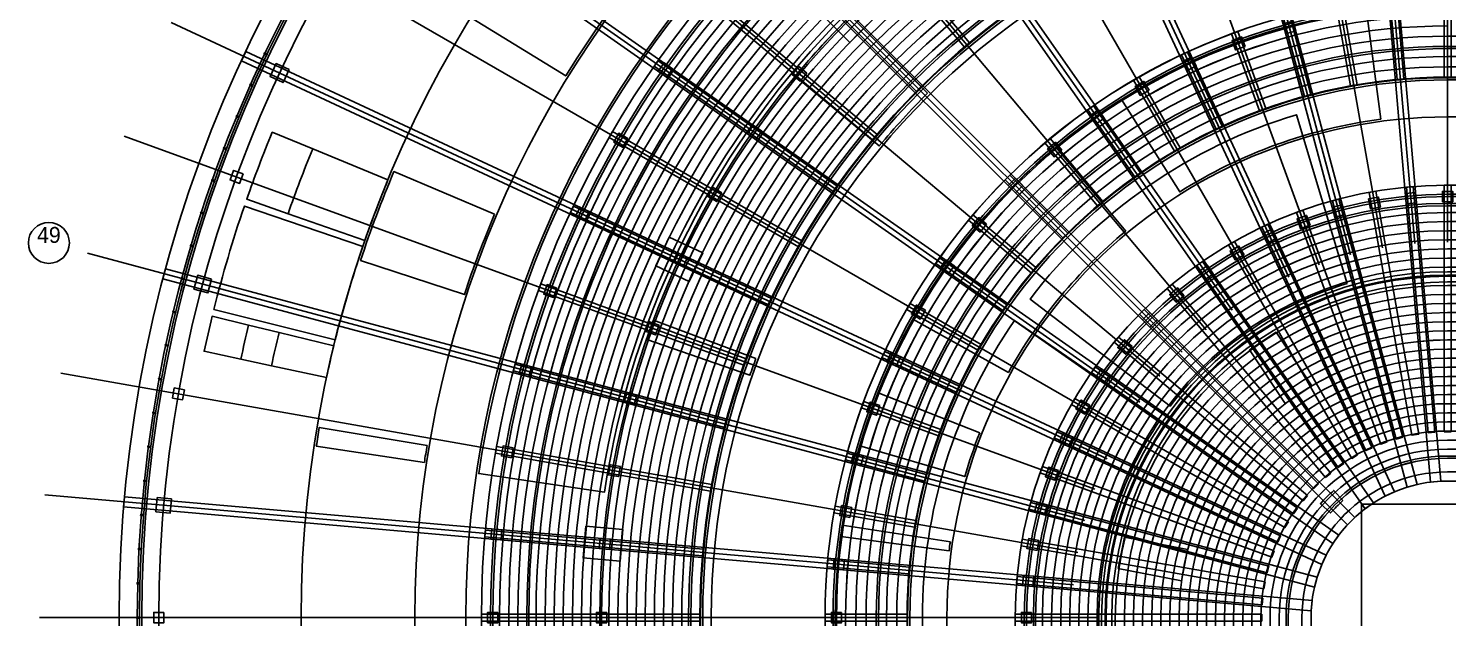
# Model space of a CAD drawing. Extents: x -180904 to 227412, y -304894 to 186390.
# Drawn here: x -176568 to -51864, y 25384 to 77166 of the extents above; entities that cross this region are included whole.
import ezdxf
from ezdxf.enums import TextEntityAlignment as Align

# ---------------------------------------------------------------- set-up
doc = ezdxf.new("R2010")
doc.units = 0
for name, color, linetype in [('01_SURFACE', 3, 'CONTINUOUS'), ('02_FRONT_ROW_LINE', 8, 'CONTINUOUS'), ('02_ROW_LINES', 8, 'CONTINUOUS'), ('02_TIER_EDGES', 8, 'CONTINUOUS'), ('05_LEVELS', 40, 'CONTINUOUS'), ('06_FLOOR_PLATES', 9, 'CONTINUOUS'), ('06_PROGRAM_CLUB_LOUNGE', 9, 'CONTINUOUS'), ('06_PROGRAM_CONCESSIONS', 9, 'CONTINUOUS'), ('06_PROGRAM_FIRST_AID', 9, 'CONTINUOUS'), ('06_PROGRAM_RETAIL', 9, 'CONTINUOUS'), ('06_PROGRAM_TOILETS', 9, 'CONTINUOUS'), ('07_CORES', 6, 'CONTINUOUS'), ('07_VOMITORIES', 6, 'CONTINUOUS'), ('08_COLUMNS', 8, 'CONTINUOUS'), ('08_GRID', 8, 'CONTINUOUS'), ('08_RAKERS', 8, 'CONTINUOUS'), ('09_DECK', 254, 'CONTINUOUS'), ('09_PRIMARY_FRAMES', 254, 'CONTINUOUS'), ('10_BANDS', 252, 'CONTINUOUS'), ('10_MULLIONS', 252, 'CONTINUOUS'), ('10_SKIN', 252, 'CONTINUOUS'), ('11_AIR_HANDLING', 4, 'CONTINUOUS'), ('11_DUCT_ZONES', 4, 'CONTINUOUS'), ('11_RISERS', 4, 'CONTINUOUS'), ('12_CABLE_TRAYS', 30, 'CONTINUOUS'), ('12_RISERS', 30, 'CONTINUOUS'), ('12_ROOMS', 30, 'CONTINUOUS'), ('13_RISERS', 150, 'CONTINUOUS'), ('14_CATWALK', 2, 'CONTINUOUS'), ('15_RIBBON_BOARDS', 130, 'CONTINUOUS'), ('15_SPEAKERS', 130, 'CONTINUOUS'), ('16_SERVICE_CORRIDOR', 33, 'CONTINUOUS'), ('16_STORAGE', 33, 'CONTINUOUS'), ('16_WASTE', 33, 'CONTINUOUS')]:
    doc.layers.add(name, color=color, linetype=linetype)

msp = doc.modelspace()

# ---------------------------------------------------------------- linework, layer by layer
at = {"layer": '01_SURFACE'}
msp.add_lwpolyline([(-59436, -35356.8), (59436, -35356.8), (59436, 35356.8), (-59436, 35356.8)], close=True, dxfattribs=at)
at = {"layer": '02_FRONT_ROW_LINE'}
msp.add_lwpolyline([(65864, -25384), (65864, 25384, 0.414), (51864, 39384), (-51864, 39384, 0.414), (-65864, 25384), (-65864, -25384, 0.414), (-51864, -39384), (51864, -39384, 0.414)], format="xyb", close=True, dxfattribs=at)
at = {"layer": '02_ROW_LINES'}
for p, q in [((51864, 76484), (-51864, 76484)), ((51864, 75584), (-51864, 75584)), ((51864, 74684), (-51864, 74684)), ((51864, 73784), (-51864, 73784)), ((51864, 72884), (-51864, 72884)), ((51864, 62584), (-51864, 62584)), ((51864, 61784), (-51864, 61784)), ((51864, 60984), (-51864, 60984)), ((51864, 60184), (-51864, 60184)), ((51864, 59384), (-51864, 59384)), ((51864, 58584), (-51864, 58584)), ((51864, 57784), (-51864, 57784)), ((51864, 56984), (-51864, 56984)), ((51864, 56184), (-51864, 56184)), ((51864, 55384), (-51864, 55384)), ((51864, 54584), (-51864, 54584)), ((51864, 53784), (-51864, 53784)), ((51864, 52984), (-51864, 52984)), ((51864, 52184), (-51864, 52184)), ((51864, 51384), (-51864, 51384)), ((51864, 50584), (-51864, 50584)), ((51864, 49784), (-51864, 49784)), ((51864, 48984), (-51864, 48984)), ((51864, 48184), (-51864, 48184)), ((51864, 47384), (-51864, 47384)), ((51864, 46584), (-51864, 46584)), ((51864, 45784), (-51864, 45784)), ((51864, 44984), (-51864, 44984)), ((51864, 44184), (-51864, 44184)), ((51864, 43384), (-51864, 43384)), ((51864, 42584), (-51864, 42584)), ((51864, 41784), (-51864, 41784)), ((51864, 40984), (-51864, 40984)), ((51864, 40184), (-51864, 40184)), ((51864, 39384), (-51864, 39384)), ((-135964, 25384), (-135964, -25384)), ((-135164, 25384), (-135164, -25384)), ((-134364, 25384), (-134364, -25384)), ((-133564, 25384), (-133564, -25384)), ((-132764, 25384), (-132764, -25384)), ((-131964, 25384), (-131964, -25384)), ((-131164, 25384), (-131164, -25384)), ((-130364, 25384), (-130364, -25384)), ((-129564, 25384), (-129564, -25384)), ((-128764, 25384), (-128764, -25384)), ((-127964, 25384), (-127964, -25384)), ((-127164, 25384), (-127164, -25384)), ((-126364, 25384), (-126364, -25384)), ((-125564, 25384), (-125564, -25384)), ((-124764, 25384), (-124764, -25384)), ((-123964, 25384), (-123964, -25384)), ((-123164, 25384), (-123164, -25384)), ((-122364, 25384), (-122364, -25384)), ((-121564, 25384), (-121564, -25384)), ((-120764, 25384), (-120764, -25384)), ((-119964, 25384), (-119964, -25384)), ((-119164, 25384), (-119164, -25384)), ((-118364, 25384), (-118364, -25384)), ((-117564, 25384), (-117564, -25384)), ((-105664, 25384), (-105664, -25384)), ((-104764, 25384), (-104764, -25384)), ((-103864, 25384), (-103864, -25384)), ((-102964, 25384), (-102964, -25384)), ((-102064, 25384), (-102064, -25384)), ((-101164, 25384), (-101164, -25384)), ((-100264, 25384), (-100264, -25384)), ((-99364, 25384), (-99364, -25384)), ((-89064, 25384), (-89064, -25384)), ((-88264, 25384), (-88264, -25384)), ((-87464, 25384), (-87464, -25384)), ((-86664, 25384), (-86664, -25384)), ((-85864, 25384), (-85864, -25384)), ((-85064, 25384), (-85064, -25384)), ((-84264, 25384), (-84264, -25384)), ((-83464, 25384), (-83464, -25384)), ((-82664, 25384), (-82664, -25384)), ((-81864, 25384), (-81864, -25384)), ((-81064, 25384), (-81064, -25384)), ((-80264, 25384), (-80264, -25384)), ((-79464, 25384), (-79464, -25384)), ((-78664, 25384), (-78664, -25384)), ((-77864, 25384), (-77864, -25384)), ((-77064, 25384), (-77064, -25384)), ((-76264, 25384), (-76264, -25384)), ((-75464, 25384), (-75464, -25384)), ((-74664, 25384), (-74664, -25384)), ((-73864, 25384), (-73864, -25384)), ((-73064, 25384), (-73064, -25384)), ((-72264, 25384), (-72264, -25384)), ((-71464, 25384), (-71464, -25384)), ((-70664, 25384), (-70664, -25384)), ((-69864, 25384), (-69864, -25384)), ((-69064, 25384), (-69064, -25384)), ((-68264, 25384), (-68264, -25384)), ((-67464, 25384), (-67464, -25384)), ((-66664, 25384), (-66664, -25384)), ((-65864, 25384), (-65864, -25384))]:
    msp.add_line(p, q, dxfattribs=at)
for radius in [84100, 83300, 82500, 81700, 80900, 80100, 79300, 78500, 77700, 76900, 76100, 75300, 74500, 73700, 72900, 72100, 71300, 70500, 69700, 68900, 68100, 67300, 66500, 65700, 53800, 52900, 52000, 51100, 50200, 49300, 48400, 47500, 37200, 36400, 35600, 34800, 34000, 33200, 32400, 31600, 30800, 30000, 29200, 28400, 27600, 26800, 26000, 25200, 24400, 23600, 22800, 22000, 21200, 20400, 19600, 18800, 18000, 17200, 16400, 15600, 14800, 14000]:
    msp.add_arc((-51864, 25384), radius, 90, 180, dxfattribs=at)
at = {"layer": '02_TIER_EDGES'}
for p, q in [((51864, 63384), (-51864, 63384)), ((-136764, 25384), (-136764, -25384)), ((-106564, 25384), (-106564, -25384)), ((-89864, 25384), (-89864, -25384))]:
    msp.add_line(p, q, dxfattribs=at)
for radius in [84900, 54700, 38000]:
    msp.add_arc((-51864, 25384), radius, 90, 180, dxfattribs=at)
at = {"layer": '05_LEVELS'}
for points in [[(118564, -25384), (118564, 25384, 0.414), (51864, 92084), (-51864, 92084, 0.414), (-118564, 25384), (-118564, -25384, 0.414), (-51864, -92084), (51864, -92084, 0.414)], [(104764, -25384), (104764, 25384, 0.414), (51864, 78284), (-51864, 78284, 0.414), (-104764, 25384), (-104764, -25384, 0.414), (-51864, -78284), (51864, -78284, 0.414)], [(101864, -25384), (101864, 25384, 0.414), (51864, 75384), (-51864, 75384, 0.414), (-101864, 25384), (-101864, -25384, 0.414), (-51864, -75384), (51864, -75384, 0.414)], [(88064, -25384), (88064, 25384, 0.414), (51864, 61584), (-51864, 61584, 0.414), (-88064, 25384), (-88064, -25384, 0.414), (-51864, -61584), (51864, -61584, 0.414)]]:
    msp.add_lwpolyline(points, format="xyb", close=True, dxfattribs=at)
at = {"layer": '06_FLOOR_PLATES'}
for points in [[(152604, -25384), (152604, 25384, 0.414), (51864, 126124), (-51864, 126124, 0.414), (-152604, 25384), (-152604, -25384, 0.414), (-51864, -126124), (51864, -126124, 0.414)], [(138136.051, -25384), (138136.051, 25384, 0.414), (51864, 111656.051), (-51864, 111656.051, 0.414), (-138136.051, 25384), (-138136.051, -25384, 0.414), (-51864, -111656.051), (51864, -111656.051, 0.414)], [(132604, -25384), (132604, 25384, 0.414), (51864, 106124), (-51864, 106124, 0.414), (-132604, 25384), (-132604, -25384, 0.414), (-51864, -106124), (51864, -106124, 0.414)], [(106564, -25384), (106564, 25384, 0.414), (51864, 80084), (-51864, 80084, 0.414), (-106564, 25384), (-106564, -25384, 0.414), (-51864, -80084), (51864, -80084, 0.414)], [(105864, -25384), (105864, 25384, 0.414), (51864, 79384), (-51864, 79384, 0.414), (-105864, 25384), (-105864, -25384, 0.414), (-51864, -79384), (51864, -79384, 0.414)], [(85864, -25384), (85864, 25384, 0.414), (51864, 59384), (-51864, 59384, 0.414), (-85864, 25384), (-85864, -25384, 0.414), (-51864, -59384), (51864, -59384, 0.414)]]:
    msp.add_lwpolyline(points, format="xyb", close=True, dxfattribs=at)
at = {"layer": '06_PROGRAM_CLUB_LOUNGE'}
msp.add_lwpolyline([(-62879.125, 99469.606, 0.33), (-125949.606, 36399.125), (-137000.182, 38042.136, -0.33), (-64522.136, 110520.182)], format="xyb", close=True, dxfattribs=at)
at = {"layer": '06_PROGRAM_CONCESSIONS'}
for points in [[(-109613.057, 95634.48, 0.083), (-129346.176, 72992.78), (-137525.513, 78018.559, -0.083), (-115709.285, 103050.41)], [(-97570.14, 71459.577, 0.024), (-101801.18, 66836.238), (-109187.882, 72967.848, -0.024), (-104330.986, 78275.071)], [(-80149.448, 59348.297, 0.092), (-90458.162, 46927.692), (-98840.604, 51606.865, -0.092), (-86292.893, 66725.157)]]:
    msp.add_lwpolyline(points, format="xyb", close=True, dxfattribs=at)
at = {"layer": '06_PROGRAM_FIRST_AID'}
for points in [[(-141537.782, 40506.711, 0.004), (-141776.304, 39017.092), (-151267.816, 40456.258, -0.004), (-151004.115, 42103.126)], [(-95558.751, 32047.99, 0.005), (-95673.744, 31244.571), (-105188.983, 32517.456, -0.005), (-105049.013, 33495.372)]]:
    msp.add_lwpolyline(points, format="xyb", close=True, dxfattribs=at)
at = {"layer": '06_PROGRAM_RETAIL'}
for points in [[(-135607.742, 60839.173, 0.021), (-138257.304, 53779.082), (-147377.336, 56776.583, -0.021), (-144448.075, 64581.967)], [(-112638.264, 48154.57, 0.006), (-113170.417, 46680.32), (-122238.854, 49830.469, -0.006), (-121627.985, 51522.79)], [(-92973.926, 41620.195, 0.023), (-94289.364, 37782.731), (-103503.922, 40475.668, -0.023), (-101902.778, 45146.608)]]:
    msp.add_lwpolyline(points, format="xyb", close=True, dxfattribs=at)
at = {"layer": '06_PROGRAM_TOILETS'}
msp.add_lwpolyline([(-57724.571, 69193.744, 0.108), (-75396.309, 62798.843), (-80507.398, 70925.143, -0.108), (-58997.456, 78708.983)], format="xyb", close=True, dxfattribs=at)
at = {"layer": '07_CORES'}
msp.add_lwpolyline([(-147181.518, 57989.496, 0.021), (-149598.537, 49807.51), (-160270.365, 52474.362, -0.021), (-157589.426, 61549.755)], format="xyb", close=True, dxfattribs=at)
at = {"layer": '07_VOMITORIES'}
for points in [[(-102404.457, 77904.356), (-104702.554, 80202.453), (-106682.453, 78222.554), (-104384.356, 75924.457)], [(-117319.514, 57451.137), (-120265.015, 58824.646), (-121448.346, 56286.984), (-118502.846, 54913.475)], [(-63797.511, 45763.694), (-66936.483, 50461.498), (-69264.598, 48905.901), (-66125.626, 44208.098)], [(-124339.671, 33130.147), (-127577.303, 33413.403), (-127821.339, 30624.058), (-124583.707, 30340.802)], [(-74712.887, 31356.354), (-80254.323, 32458.614), (-80800.576, 29712.415), (-75259.139, 28610.155)]]:
    msp.add_lwpolyline(points, close=True, dxfattribs=at)
at = {"layer": '08_COLUMNS'}
for points in [[(-65211.448, 76936.019), (-65444.385, 77805.352), (-66313.718, 77572.415), (-66080.781, 76703.082)], [(-69653.711, 75576.541), (-69961.529, 76422.264), (-70807.252, 76114.446), (-70499.434, 75268.723)], [(-153657.07, 73546.016), (-154799.018, 74078.515), (-155331.517, 72936.568), (-154189.569, 72404.069)], [(-119964.129, 73617.572), (-120701.366, 74133.791), (-121217.584, 73396.554), (-120480.347, 72880.335)], [(-108177.769, 73224.296), (-108867.209, 73802.805), (-109445.718, 73113.365), (-108756.278, 72534.856)], [(-73960.584, 73835.068), (-74340.94, 74650.745), (-75156.617, 74270.388), (-74776.261, 73454.711)], [(-78099.289, 71724.853), (-78549.289, 72504.276), (-79328.711, 72054.276), (-78878.711, 71274.853)], [(-82038.327, 69261.956), (-82554.546, 69999.193), (-83291.782, 69482.974), (-82775.564, 68745.737)], [(-112133.035, 68134.181), (-112870.272, 68650.4), (-113386.491, 67913.163), (-112649.254, 67396.944)], [(-123908.82, 67498.711), (-124688.243, 67948.711), (-125138.243, 67169.289), (-124358.82, 66719.289)], [(-85747.72, 66465.121), (-86326.229, 67154.561), (-87015.669, 66576.052), (-86437.16, 65886.612)], [(-157698.022, 64383.314), (-158543.745, 64691.132), (-158851.563, 63845.408), (-158005.84, 63537.59)], [(-89199.238, 63355.634), (-89835.634, 63992.03), (-90472.03, 63355.634), (-89835.634, 62719.238)], [(-115629.617, 62718.711), (-116409.04, 63168.711), (-116859.04, 62389.289), (-116079.617, 61939.289)], [(-54601.255, 61834.136), (-54679.695, 62730.712), (-55576.27, 62652.271), (-55497.83, 61755.696)], [(-51414, 61934), (-51414, 62834), (-52314, 62834), (-52314, 61934)], [(-127305.207, 61059.332), (-128120.884, 61439.689), (-128501.24, 60624.012), (-127685.563, 60243.655)], [(-60889.169, 60805.058), (-61122.107, 61674.391), (-61991.44, 61441.454), (-61758.503, 60572.12)], [(-57767.677, 61456.865), (-57923.961, 62343.192), (-58810.288, 62186.909), (-58654.004, 61300.582)], [(-92366.612, 59957.16), (-93056.052, 60535.669), (-93634.561, 59846.229), (-92945.121, 59267.72)], [(-63941.975, 59883.674), (-64249.793, 60729.398), (-65095.516, 60421.58), (-64787.698, 59575.856)], [(-66902.859, 58699.728), (-67283.215, 59515.405), (-68098.892, 59135.048), (-67718.536, 58319.371)], [(-118640.904, 57019.102), (-119456.581, 57399.458), (-119836.938, 56583.781), (-119021.261, 56203.425)], [(-69749.289, 57262.229), (-70199.289, 58041.651), (-70978.711, 57591.651), (-70528.711, 56812.229)], [(-95225.737, 56295.564), (-95962.974, 56811.782), (-96479.193, 56074.546), (-95741.956, 55558.327)], [(-72459.6, 55582.117), (-72975.819, 56319.353), (-73713.056, 55803.135), (-73196.837, 55065.898)], [(-160473.851, 55138.146), (-161690.918, 55464.258), (-162017.03, 54247.191), (-160799.963, 53921.079)], [(-130127.44, 54348.443), (-130973.163, 54656.261), (-131280.982, 53810.537), (-130435.258, 53502.719)], [(-75013.167, 53672.179), (-75591.676, 54361.619), (-76281.116, 53783.11), (-75702.607, 53093.67)], [(-97754.853, 52398.711), (-98534.276, 52848.711), (-98984.276, 52069.289), (-98204.853, 51619.289)], [(-121143.979, 51078.73), (-121989.702, 51386.548), (-122297.52, 50540.825), (-121451.797, 50233.007)], [(-77390.555, 51546.951), (-78026.951, 52183.347), (-78663.347, 51546.951), (-78026.951, 50910.555)], [(-99934.711, 48296.261), (-100750.388, 48676.617), (-101130.745, 47860.94), (-100315.068, 47480.584)], [(-79573.67, 49222.607), (-80263.11, 49801.116), (-80841.619, 49111.676), (-80152.179, 48533.167)], [(-132354.042, 47417.116), (-133223.375, 47650.053), (-133456.312, 46780.72), (-132586.979, 46547.783)], [(-81545.898, 46716.837), (-82283.135, 47233.056), (-82799.353, 46495.819), (-82062.117, 45979.6)], [(-162862.325, 45412.941), (-163748.652, 45569.225), (-163904.935, 44682.898), (-163018.608, 44526.614)], [(-123119.791, 44942.806), (-123989.124, 45175.743), (-124222.061, 44306.41), (-123352.728, 44073.473)], [(-101748.723, 44019.434), (-102594.446, 44327.252), (-102902.264, 43481.529), (-102056.541, 43173.711)], [(-83292.229, 44048.711), (-84071.651, 44498.711), (-84521.651, 43719.289), (-83742.229, 43269.289)], [(-84799.371, 41238.536), (-85615.048, 41618.892), (-85995.405, 40803.215), (-85179.728, 40422.859)], [(-133968.065, 40318.104), (-134854.392, 40474.387), (-135010.676, 39588.06), (-134124.349, 39431.777)], [(-124553.303, 38658.027), (-125439.63, 38814.311), (-125595.914, 37927.984), (-124709.587, 37771.7)], [(-103183.082, 39600.781), (-104052.415, 39833.718), (-104285.352, 38964.385), (-103416.019, 38731.448)], [(-86055.856, 38307.698), (-86901.58, 38615.516), (-87209.398, 37769.793), (-86363.674, 37461.975)], [(-163990.577, 35826.211), (-165245.782, 35936.027), (-165355.598, 34680.822), (-164100.393, 34571.006)], [(-104226.871, 35073.929), (-105113.198, 35230.212), (-105269.482, 34343.885), (-104383.155, 34187.602)], [(-87052.12, 35278.503), (-87921.454, 35511.44), (-88154.391, 34642.107), (-87285.058, 34409.169)], [(-134957.227, 33105.434), (-135853.803, 33183.875), (-135932.243, 32287.299), (-135035.668, 32208.859)], [(-125433.606, 32272.225), (-126330.181, 32350.666), (-126408.622, 31454.09), (-125512.046, 31375.65)], [(-87780.582, 32174.004), (-88666.909, 32330.288), (-88823.192, 31443.961), (-87936.865, 31287.677)], [(-104872.148, 30473.331), (-105768.723, 30551.771), (-105847.163, 29655.196), (-104950.588, 29576.756)], [(-88235.696, 29017.83), (-89132.271, 29096.27), (-89210.712, 28199.695), (-88314.136, 28121.255)], [(-164654, 25834), (-165554, 25834), (-165554, 24934), (-164654, 24934)], [(-135314, 25834), (-136214, 25834), (-136214, 24934), (-135314, 24934)], [(-125754, 25834), (-126654, 25834), (-126654, 24934), (-125754, 24934)], [(-105114, 25834), (-106014, 25834), (-106014, 24934), (-105114, 24934)], [(-88414, 25834), (-89314, 25834), (-89314, 24934), (-88414, 24934)]]:
    msp.add_lwpolyline(points, close=True, dxfattribs=at)
at = {"layer": '08_GRID'}
for p, q in [((-54740.14, 58258.425), (-62648.652, 148653.132)), ((-51864, 58384), (-51864, 149124)), ((-57594.39, 57882.656), (-73351.226, 147244.111)), ((-60405.028, 57259.552), (-83890.269, 144907.662)), ((-63150.665, 56393.856), (-94185.573, 141661.565)), ((-65810.403, 55292.157), (-104158.784, 137530.526)), ((-68364, 53962.838), (-113734, 132545.983)), ((-70792.022, 52416.017), (-122838.348, 126745.874)), ((-73075.991, 50663.467), (-131402.539, 120174.339)), ((-75198.524, 48718.524), (-139361.393, 112881.393)), ((-77143.467, 46595.991), (-146654.339, 104922.539)), ((-78896.017, 44312.022), (-153225.874, 96358.348)), ((-80442.838, 41884), (-159025.983, 87254)), ((-81772.157, 39330.403), (-164010.526, 77678.784)), ((-82873.856, 36670.665), (-168141.565, 67705.573)), ((-83739.552, 33925.028), (-171387.662, 57410.269)), ((-84362.656, 31114.39), (-173724.111, 46871.226)), ((-84738.425, 28260.14), (-175133.132, 36168.652)), ((-84864, 25384), (-175604, 25384))]:
    msp.add_line(p, q, dxfattribs=at)
for points in [[(165104, -25384), (165104, 25384, 0.414), (51864, 138624), (-51864, 138624, 0.414), (-165104, 25384), (-165104, -25384, 0.414), (-51864, -138624), (51864, -138624, 0.414)], [(135764, -25384), (135764, 25384, 0.414), (51864, 109284), (-51864, 109284, 0.414), (-135764, 25384), (-135764, -25384, 0.414), (-51864, -109284), (51864, -109284, 0.414)], [(126204, -25384), (126204, 25384, 0.414), (51864, 99724), (-51864, 99724, 0.414), (-126204, 25384), (-126204, -25384, 0.414), (-51864, -99724), (51864, -99724, 0.414)], [(105564, -25384), (105564, 25384, 0.414), (51864, 79084), (-51864, 79084, 0.414), (-105564, 25384), (-105564, -25384, 0.414), (-51864, -79084), (51864, -79084, 0.414)], [(88864, -25384), (88864, 25384, 0.414), (51864, 62384), (-51864, 62384, 0.414), (-88864, 25384), (-88864, -25384, 0.414), (-51864, -62384), (51864, -62384, 0.414)]]:
    msp.add_lwpolyline(points, format="xyb", close=True, dxfattribs=at)
msp.add_circle((-174768.402, 58316.135), 1800, dxfattribs=at)
at = {"layer": '08_RAKERS'}
for points in [[(-93865.333, 75905.956), (-106206.855, 90614.01), (-106666.481, 90228.337), (-94324.959, 75520.284)], [(-98108.783, 72053.048), (-111685.234, 85629.498), (-112109.498, 85205.234), (-98533.048, 71628.783)], [(-102000.284, 67844.959), (-116708.337, 80186.481), (-117094.01, 79726.855), (-102385.956, 67385.333)], [(-55705.039, 72729.395), (-56332.561, 79901.997), (-56930.278, 79849.703), (-56302.756, 72677.101)], [(-51564, 72884), (-51564, 80084), (-52164, 80084), (-52164, 72884)], [(-59816.846, 72214.463), (-61067.113, 79305.079), (-61657.998, 79200.89), (-60407.731, 72110.274)], [(-63868.127, 71343.122), (-65731.624, 78297.788), (-66311.18, 78142.497), (-64447.682, 71187.831)], [(-67828.049, 70122.006), (-70290.594, 76887.792), (-70854.41, 76682.58), (-68391.865, 69916.793)], [(-71666.475, 68560.405), (-74709.327, 75085.821), (-75253.111, 74832.25), (-72210.26, 68306.834)], [(-105510.216, 63313.717), (-121237.936, 74326.385), (-121582.081, 73834.894), (-105854.362, 62822.226)], [(-75354.192, 66670.207), (-78954.192, 72905.59), (-79473.808, 72605.59), (-75873.808, 66370.207)], [(-78863.135, 64465.795), (-82992.885, 70363.69), (-83484.377, 70019.544), (-79354.626, 64121.649)], [(-108611.869, 58493.808), (-125239.557, 68093.808), (-125539.557, 67574.192), (-108911.869, 57974.192)], [(-82166.598, 61963.947), (-86794.669, 67479.467), (-87254.296, 67093.795), (-82626.225, 61578.275)], [(-85239.44, 59183.704), (-90330.609, 64274.873), (-90754.873, 63850.609), (-85663.704, 58759.44)], [(-54404.249, 41518.101), (-58167.188, 62858.789), (-58758.073, 62754.6), (-54995.134, 41413.912)], [(-52988.403, 41678.103), (-54877.06, 63265.545), (-55474.777, 63213.252), (-53586.12, 41625.809)], [(-51564, 41714.097), (-51564, 63384), (-52164, 63384), (-52164, 41714.097)], [(-111281.636, 53421.912), (-128682.746, 61536.183), (-128936.317, 60992.398), (-111535.207, 52878.127)], [(-57167.314, 40831.878), (-64578.858, 61194.926), (-65142.673, 60989.714), (-57731.13, 40626.666)], [(-55800.762, 41235.308), (-61409.346, 62166.827), (-61988.901, 62011.536), (-56380.318, 41080.017)], [(-88058.275, 56146.225), (-93573.795, 60774.296), (-93959.467, 60314.669), (-88443.947, 55686.598)], [(-58493.505, 40310.88), (-67651.602, 59950.481), (-68195.386, 59696.91), (-59037.29, 40057.309)], [(-59769.241, 39676.279), (-70604.192, 58442.965), (-71123.808, 58142.965), (-60288.856, 39376.279)], [(-90601.649, 52874.626), (-96499.544, 57004.377), (-96843.69, 56512.885), (-90945.795, 52383.135)], [(-60984.813, 38932.905), (-73414.159, 56683.851), (-73905.65, 56339.705), (-61476.305, 38588.759)], [(-113499.199, 48136.631), (-131541.297, 54703.418), (-131746.51, 54139.602), (-113704.411, 47572.816)], [(-62130.971, 38086.416), (-76060.116, 54686.525), (-76519.743, 54300.853), (-62590.597, 37700.744)], [(-92850.207, 49393.808), (-99085.59, 52993.808), (-99385.59, 52474.192), (-93150.207, 48874.192)], [(-63198.99, 37143.254), (-78521.926, 52466.19), (-78946.19, 52041.926), (-63623.254, 36718.99)], [(-64180.744, 36110.597), (-80780.853, 50039.743), (-81166.525, 49580.116), (-64566.416, 35650.971)], [(-94786.834, 45730.26), (-101312.25, 48773.111), (-101565.821, 48229.327), (-95040.405, 45186.475)], [(-115247.681, 42678.189), (-133793.457, 47647.515), (-133948.748, 47067.959), (-115402.973, 42098.634)], [(-65068.759, 34996.305), (-82819.705, 47425.65), (-83163.851, 46934.159), (-65412.905, 34504.813)], [(-96396.793, 41911.865), (-103162.58, 44374.41), (-103367.792, 43810.594), (-96602.006, 41348.049)], [(-65856.279, 33808.856), (-84622.965, 44643.808), (-84922.965, 44124.192), (-66156.279, 33289.241)], [(-66537.309, 32557.29), (-86176.91, 41715.386), (-86430.481, 41171.602), (-66790.88, 32013.505)], [(-116513.775, 37088.128), (-135422.084, 40422.173), (-135526.273, 39831.288), (-116617.964, 36497.243)], [(-97667.831, 37967.682), (-104622.497, 39831.18), (-104777.788, 39251.624), (-97823.122, 37388.127)], [(-67106.666, 31251.13), (-87469.714, 38662.673), (-87674.926, 38098.858), (-67311.878, 30687.314)], [(-98590.274, 33927.731), (-105680.89, 35177.998), (-105785.079, 34587.113), (-98694.463, 33336.846)], [(-67560.017, 29900.318), (-88491.536, 35508.901), (-88646.827, 34929.346), (-67715.308, 29320.762)], [(-117287.845, 31408.991), (-136414.783, 33082.381), (-136467.077, 32484.664), (-117340.138, 30811.274)], [(-67893.912, 28515.134), (-89234.6, 32278.073), (-89338.789, 31687.188), (-67998.101, 27924.249)], [(-99157.101, 29822.756), (-106329.703, 30450.278), (-106381.997, 29852.561), (-99209.395, 29225.039)], [(-68105.809, 27106.12), (-89693.252, 28994.777), (-89745.545, 28397.06), (-68158.103, 26508.403)], [(-117564, 25684), (-136764, 25684), (-136764, 25084), (-117564, 25084)], [(-99364, 25684), (-106564, 25684), (-106564, 25084), (-99364, 25084)], [(-68194.097, 25684), (-89864, 25684), (-89864, 25084), (-68194.097, 25084)]]:
    msp.add_lwpolyline(points, close=True, dxfattribs=at)
at = {"layer": '09_DECK'}
for points in [[(168604, -25384), (168604, 25384, 0.414), (51864, 142124), (-51864, 142124, 0.414), (-168604, 25384), (-168604, -25384, 0.414), (-51864, -142124), (51864, -142124, 0.414)], [(63864, -25384), (63864, 25384, 0.414), (51864, 37384), (-51864, 37384, 0.414), (-63864, 25384), (-63864, -25384, 0.414), (-51864, -37384), (51864, -37384, 0.414)]]:
    msp.add_lwpolyline(points, format="xyb", close=True, dxfattribs=at)
at = {"layer": '09_PRIMARY_FRAMES'}
for points in [[(-52461.581, 37377.556), (-61590.274, 141718.989), (-62486.849, 141640.549), (-53358.157, 37299.116)], [(-54535.162, 37091.578), (-81643.869, 138262.65), (-82513.202, 138029.712), (-55404.495, 36858.641)], [(-56527.581, 36449.872), (-100792.617, 131376.549), (-101608.294, 130996.193), (-57343.258, 36069.515)], [(-58378.299, 35471.934), (-118454.695, 121269.919), (-119191.932, 120753.7), (-59115.536, 34955.715)], [(-60031.083, 34187.479), (-134093.448, 108249.844), (-134729.844, 107613.448), (-60667.479, 33551.083)], [(-61435.715, 32635.536), (-147233.7, 92711.932), (-147749.919, 91974.695), (-61951.934, 31898.299)], [(-62549.515, 30863.258), (-157476.193, 75128.294), (-157856.549, 74312.617), (-62929.872, 30047.581)], [(-63338.641, 28924.495), (-164509.712, 56033.202), (-164742.65, 55163.869), (-63571.578, 28055.162)], [(-63779.116, 26878.157), (-168120.549, 36006.849), (-168198.989, 35110.274), (-63857.556, 25981.581)]]:
    msp.add_lwpolyline(points, close=True, dxfattribs=at)
at = {"layer": '10_BANDS'}
msp.add_lwpolyline([(-51864, 140324, 0.414), (-166804, 25384), (-167004, 25384, -0.414), (-51864, 140524)], format="xyb", close=True, dxfattribs=at)
msp.add_lwpolyline([(-51864, 140324, 0.414), (-166804, 25384), (-167004, 25384, -0.414), (-51864, 140524)], format="xyb", close=True, dxfattribs=at)
msp.add_lwpolyline([(-51864, 140324, 0.414), (-166804, 25384), (-167004, 25384, -0.414), (-51864, 140524)], format="xyb", close=True, dxfattribs=at)
msp.add_lwpolyline([(-51864, 140324, 0.414), (-166804, 25384), (-167004, 25384, -0.414), (-51864, 140524)], format="xyb", close=True, dxfattribs=at)
msp.add_lwpolyline([(-166804, 25384), (-166804, -25384), (-167004, -25384), (-167004, 25384)], close=True, dxfattribs=at)
msp.add_lwpolyline([(-166804, 25384), (-166804, -25384), (-167004, -25384), (-167004, 25384)], close=True, dxfattribs=at)
msp.add_lwpolyline([(-166804, 25384), (-166804, -25384), (-167004, -25384), (-167004, 25384)], close=True, dxfattribs=at)
msp.add_lwpolyline([(-166804, 25384), (-166804, -25384), (-167004, -25384), (-167004, 25384)], close=True, dxfattribs=at)
at = {"layer": '10_MULLIONS'}
for points in [[(-155585.627, 74912.075), (-155811.273, 75019.703), (-155854.324, 74929.444), (-155628.678, 74821.816)], [(-156846.578, 72179.987), (-157074.964, 72281.671), (-157115.638, 72190.317), (-156887.252, 72088.632)], [(-158035.579, 69415.828), (-158266.549, 69511.499), (-158304.818, 69419.111), (-158073.848, 69323.44)], [(-159151.816, 66621.491), (-159385.211, 66711.083), (-159421.048, 66617.725), (-159187.653, 66528.133)], [(-160194.523, 63798.892), (-160430.183, 63882.344), (-160463.564, 63788.08), (-160227.903, 63704.628)], [(-161162.985, 60949.966), (-161400.749, 61027.22), (-161431.651, 60932.115), (-161193.887, 60854.861)], [(-162056.54, 58076.665), (-162296.244, 58147.669), (-162324.646, 58051.787), (-162084.941, 57980.783)], [(-162874.574, 55180.957), (-163116.055, 55245.662), (-163141.937, 55149.07), (-162900.455, 55084.365)], [(-163616.526, 52264.829), (-163859.619, 52323.19), (-163882.963, 52225.953), (-163639.871, 52167.592)], [(-164281.89, 49330.277), (-164526.427, 49382.255), (-164547.218, 49284.44), (-164302.681, 49232.462)], [(-164870.207, 46379.314), (-165116.021, 46424.873), (-165134.245, 46326.547), (-164888.431, 46280.989)], [(-165381.076, 43413.962), (-165627.998, 43453.07), (-165643.642, 43354.302), (-165396.72, 43315.193)], [(-165814.146, 40436.253), (-166062.007, 40468.884), (-166075.06, 40369.74), (-165827.199, 40337.108)], [(-166169.12, 37448.228), (-166417.751, 37474.36), (-166428.204, 37374.908), (-166179.573, 37348.775)], [(-166445.755, 34451.934), (-166694.985, 34471.549), (-166702.831, 34371.857), (-166453.601, 34352.243)], [(-166643.862, 31449.426), (-166893.519, 31462.51), (-166898.753, 31362.647), (-166649.096, 31349.563)], [(-166763.304, 28442.761), (-167013.218, 28449.306), (-167015.836, 28349.34), (-166765.922, 28342.796)], [(-166804, 25434), (-167054, 25434), (-167054, 25334), (-166804, 25334)]]:
    msp.add_lwpolyline(points, close=True, dxfattribs=at)
at = {"layer": '10_SKIN'}
msp.add_lwpolyline([(-51864, 140124, 0.414), (-166604, 25384), (-166804, 25384, -0.414), (-51864, 140324)], format="xyb", close=True, dxfattribs=at)
for points in [[(-166604, 25384), (-166604, 6000), (-166804, 6000), (-166804, 25384)], [(-166604, 25384), (-166604, -25384), (-166804, -25384), (-166804, 25384)]]:
    msp.add_lwpolyline(points, close=True, dxfattribs=at)
at = {"layer": '11_AIR_HANDLING'}
msp.add_lwpolyline([(-144973.382, 63844.248, 0.014), (-146995.856, 58527.287), (-153747.82, 60879.625, -0.014), (-151581.8, 66573.956)], format="xyb", close=True, dxfattribs=at)
msp.add_lwpolyline([(-144973.382, 63844.248, 0.014), (-146995.856, 58527.287), (-153747.82, 60879.625, -0.014), (-151581.8, 66573.956)], format="xyb", close=True, dxfattribs=at)
msp.add_lwpolyline([(-144973.382, 63844.248, 0.014), (-146995.856, 58527.287), (-153747.82, 60879.625, -0.014), (-151581.8, 66573.956)], format="xyb", close=True, dxfattribs=at)
msp.add_lwpolyline([(-144973.382, 63844.248, 0.014), (-146995.856, 58527.287), (-153747.82, 60879.625, -0.014), (-151581.8, 66573.956)], format="xyb", close=True, dxfattribs=at)
msp.add_lwpolyline([(-144973.382, 63844.248, 0.014), (-146995.856, 58527.287), (-153747.82, 60879.625, -0.014), (-151581.8, 66573.956)], format="xyb", close=True, dxfattribs=at)
at = {"layer": '11_DUCT_ZONES'}
for points in [[(142604, -25384), (142604, 25384, 0.414), (51864, 116124), (-51864, 116124, 0.414), (-142604, 25384), (-142604, -25384, 0.414), (-51864, -116124), (51864, -116124, 0.414)], [(132604, -25384), (132604, 25384, 0.414), (51864, 106124), (-51864, 106124, 0.414), (-132604, 25384), (-132604, -25384, 0.414), (-51864, -106124), (51864, -106124, 0.414)], [(116564, -25384), (116564, 25384, 0.414), (51864, 90084), (-51864, 90084, 0.414), (-116564, 25384), (-116564, -25384, 0.414), (-51864, -90084), (51864, -90084, 0.414)], [(106564, -25384), (106564, 25384, 0.414), (51864, 80084), (-51864, 80084, 0.414), (-106564, 25384), (-106564, -25384, 0.414), (-51864, -80084), (51864, -80084, 0.414)], [(95864, -25384), (95864, 25384, 0.414), (51864, 69384), (-51864, 69384, 0.414), (-95864, 25384), (-95864, -25384, 0.414), (-51864, -69384), (51864, -69384, 0.414)], [(85864, -25384), (85864, 25384, 0.414), (51864, 59384), (-51864, 59384, 0.414), (-85864, 25384), (-85864, -25384, 0.414), (-51864, -59384), (51864, -59384, 0.414)]]:
    msp.add_lwpolyline(points, format="xyb", close=True, dxfattribs=at)
at = {"layer": '11_RISERS'}
msp.add_lwpolyline([(-149734.912, 49255.159, 0.007), (-150369.877, 46482.336), (-155210.1, 47519.032, -0.007), (-154543.935, 50428.102)], format="xyb", close=True, dxfattribs=at)
at = {"layer": '12_CABLE_TRAYS'}
for points in [[(81964, -25384), (81964, 25384, 0.414), (51864, 55484), (-51864, 55484, 0.414), (-81964, 25384), (-81964, -25384, 0.414), (-51864, -55484), (51864, -55484, 0.414)], [(81364, -25384), (81364, 25384, 0.414), (51864, 54884), (-51864, 54884, 0.414), (-81364, 25384), (-81364, -25384, 0.414), (-51864, -54884), (51864, -54884, 0.414)]]:
    msp.add_lwpolyline(points, format="xyb", close=True, dxfattribs=at)
at = {"layer": '12_RISERS'}
msp.add_lwpolyline([(-154543.935, 50428.102, 0.007), (-155210.1, 47519.032), (-157899.113, 48094.974, -0.007), (-157215.615, 51079.736)], format="xyb", close=True, dxfattribs=at)
at = {"layer": '12_ROOMS'}
msp.add_lwpolyline([(-151581.8, 66573.956, 0.014), (-153747.82, 60879.625), (-157383.492, 62146.269, -0.014), (-155140.179, 68043.798)], format="xyb", close=True, dxfattribs=at)
msp.add_lwpolyline([(-151581.8, 66573.956, 0.014), (-153747.82, 60879.625), (-157383.492, 62146.269, -0.014), (-155140.179, 68043.798)], format="xyb", close=True, dxfattribs=at)
msp.add_lwpolyline([(-151581.8, 66573.956, 0.014), (-153747.82, 60879.625), (-157383.492, 62146.269, -0.014), (-155140.179, 68043.798)], format="xyb", close=True, dxfattribs=at)
msp.add_lwpolyline([(-151581.8, 66573.956, 0.014), (-153747.82, 60879.625), (-157383.492, 62146.269, -0.014), (-155140.179, 68043.798)], format="xyb", close=True, dxfattribs=at)
msp.add_lwpolyline([(-151581.8, 66573.956, 0.014), (-153747.82, 60879.625), (-157383.492, 62146.269, -0.014), (-155140.179, 68043.798)], format="xyb", close=True, dxfattribs=at)
at = {"layer": '13_RISERS'}
msp.add_lwpolyline([(-157215.615, 51079.736, 0.007), (-157899.113, 48094.974), (-161125.929, 48786.105, -0.007), (-160421.63, 51861.698)], format="xyb", close=True, dxfattribs=at)
at = {"layer": '14_CATWALK'}
for points in [[(66064, -25384), (66064, 25384, 0.414), (51864, 39584), (-51864, 39584, 0.414), (-66064, 25384), (-66064, -25384, 0.414), (-51864, -39584), (51864, -39584, 0.414)], [(64664, -25384), (64664, 25384, 0.414), (51864, 38184), (-51864, 38184, 0.414), (-64664, 25384), (-64664, -25384, 0.414), (-51864, -38184), (51864, -38184, 0.414)]]:
    msp.add_lwpolyline(points, format="xyb", close=True, dxfattribs=at)
at = {"layer": '15_RIBBON_BOARDS'}
for points in [[(-51864, 90834, 0.414), (-117314, 25384), (-117514, 25384, -0.414), (-51864, 91034)], [(-51864, 72634, 0.414), (-99114, 25384), (-99314, 25384, -0.414), (-51864, 72834)]]:
    msp.add_lwpolyline(points, format="xyb", close=True, dxfattribs=at)
for points in [[(51864, 72634), (-51864, 72634), (-51864, 72834), (51864, 72834)], [(-117314, 25384), (-117314, -25384), (-117514, -25384), (-117514, 25384)], [(-99114, 25384), (-99114, -25384), (-99314, -25384), (-99314, 25384)]]:
    msp.add_lwpolyline(points, close=True, dxfattribs=at)
at = {"layer": '15_SPEAKERS'}
msp.add_lwpolyline([(-61065.182, 35668.855, 0.028), (-62148.855, 34585.182), (-63043.19, 35385.285, -0.028), (-61865.285, 36563.19)], format="xyb", close=True, dxfattribs=at)
at = {"layer": '16_SERVICE_CORRIDOR'}
for points in [[(82264, -25384), (82264, 25384, 0.414), (51864, 55784), (-51864, 55784, 0.414), (-82264, 25384), (-82264, -25384, 0.414), (-51864, -55784), (51864, -55784, 0.414)], [(76264, -25384), (76264, 25384, 0.414), (51864, 49784), (-51864, 49784, 0.414), (-76264, 25384), (-76264, -25384, 0.414), (-51864, -49784), (51864, -49784, 0.414)]]:
    msp.add_lwpolyline(points, format="xyb", close=True, dxfattribs=at)
at = {"layer": '16_STORAGE'}
msp.add_lwpolyline([(-77142.696, 42716.34, 0.151), (-82514, 25384), (-98014, 25384, -0.151), (-89926.376, 51481.471)], format="xyb", close=True, dxfattribs=at)
msp.add_lwpolyline([(-82514, 25384), (-82514, -25384), (-98014, -25384), (-98014, 25384)], close=True, dxfattribs=at)
at = {"layer": '16_WASTE'}
msp.add_lwpolyline([(-60684.764, 54737.307, 0.158), (-76229.331, 43978.438), (-88551.114, 53381.825, -0.158), (-65145.509, 69581.557)], format="xyb", close=True, dxfattribs=at)

# ---------------------------------------------------------------- texts
at = {"layer": '08_GRID'}
msp.add_text('49', height=1400, dxfattribs=at).set_placement((-174768.402, 58316.135), align=Align.CENTER)

doc.saveas('drawing.dxf')
